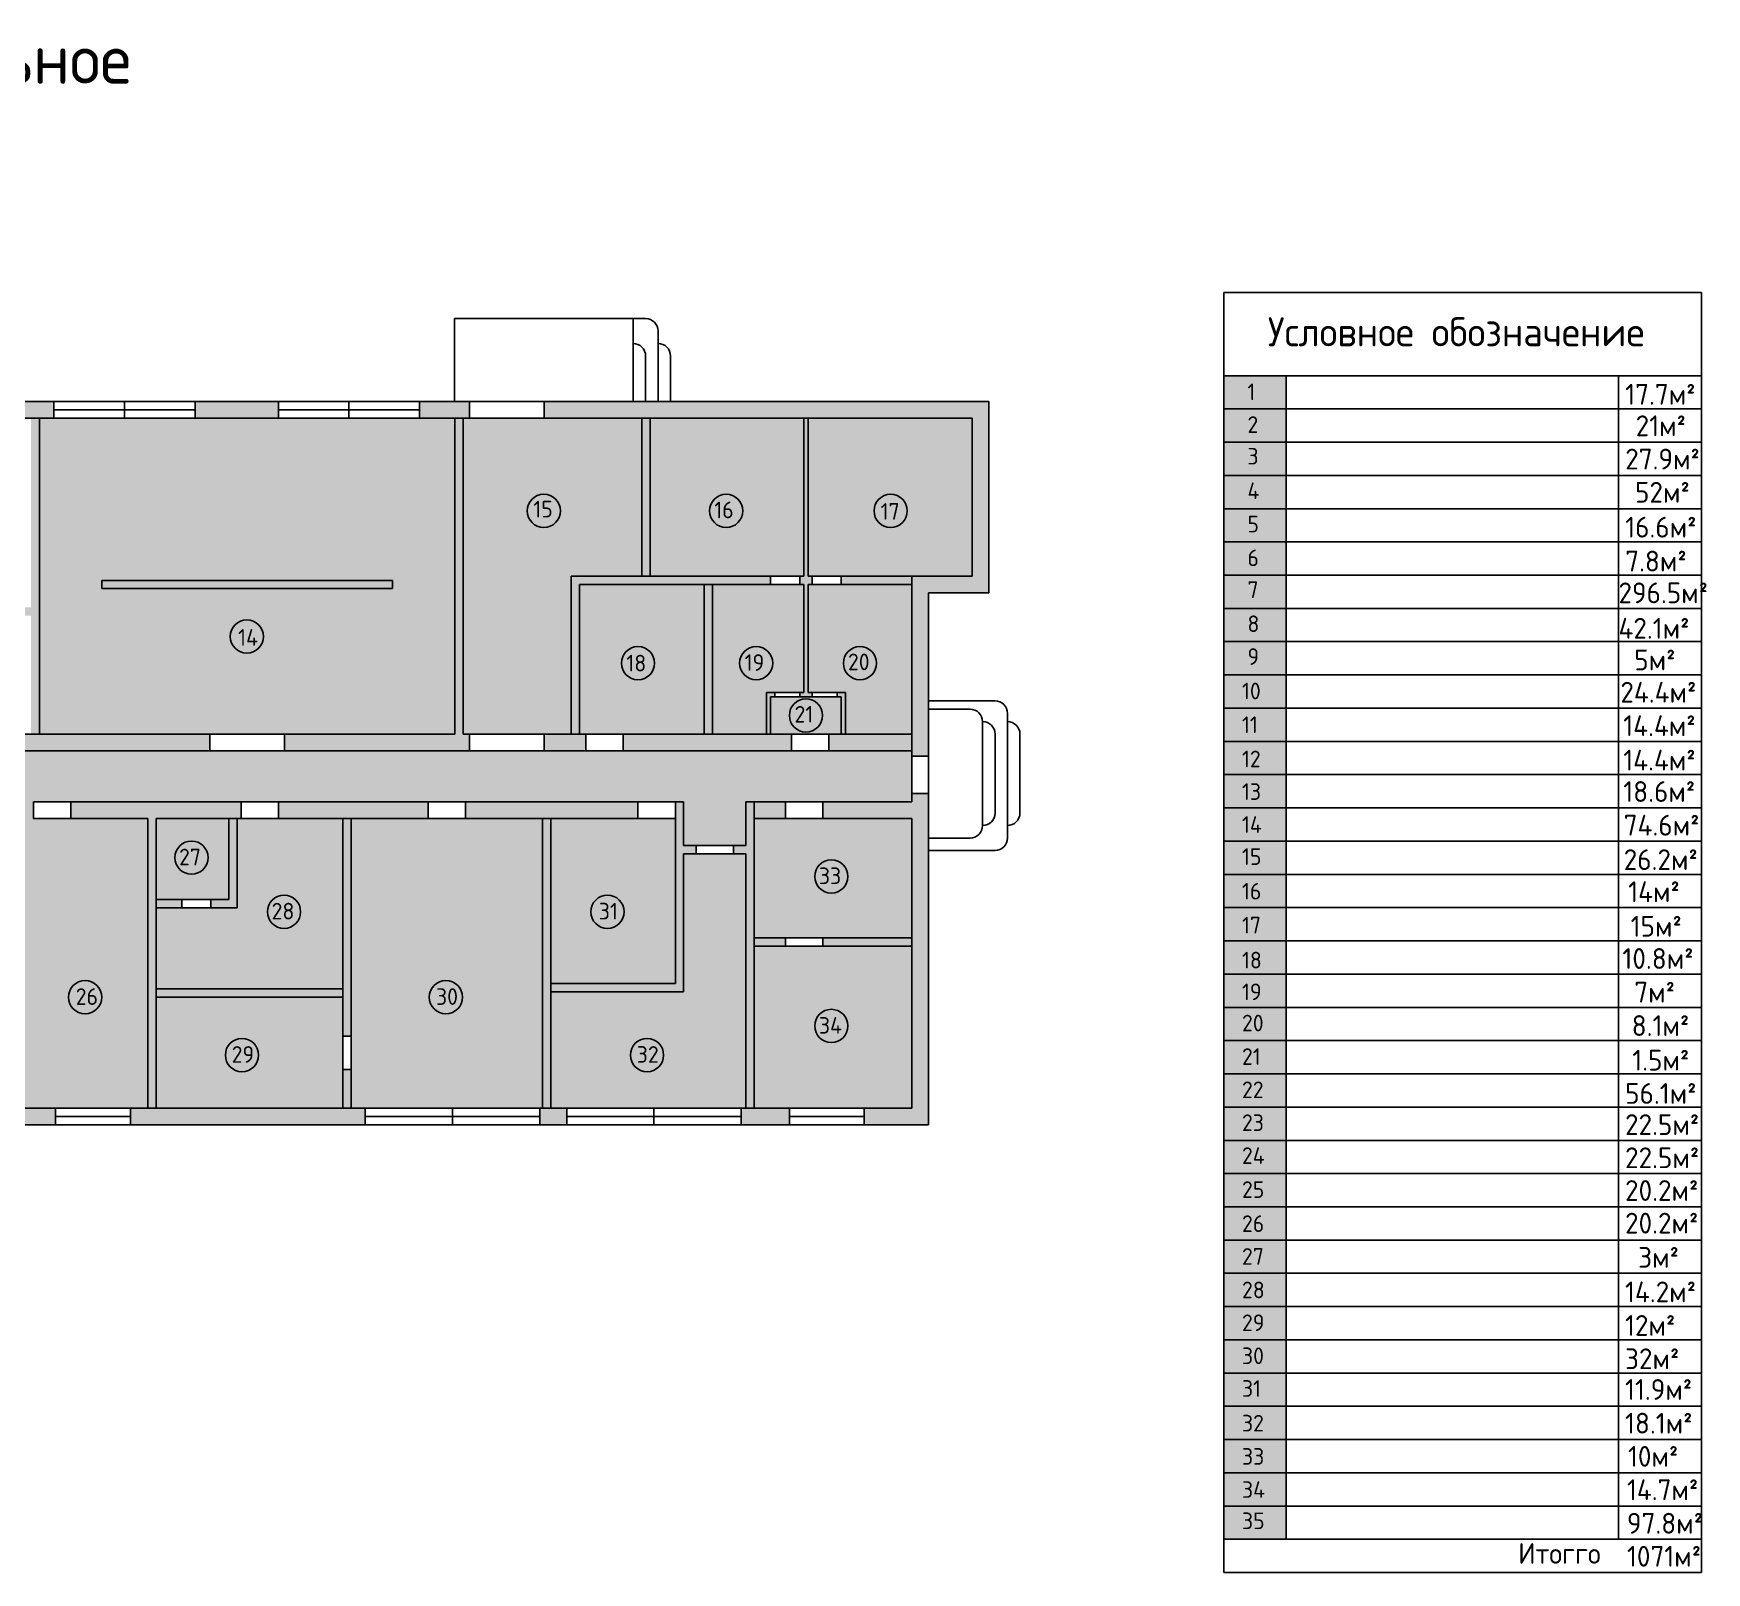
# Model space of a CAD drawing. Header units: millimetres. Extents: x 1 to 862718, y -200795 to 126771.
# Drawn here: x 188323 to 228594, y -2466 to 34569 of the extents above; entities that cross this region are included whole.
import ezdxf

# ---------------------------------------------------------------- set-up
doc = ezdxf.new("R2010")
doc.units = ezdxf.units.MM
doc.header["$MEASUREMENT"] = 0
doc.styles.get("Standard").update_dxf_attribs({"font": 'GOST Common.ttf'})

msp = doc.modelspace()

# ---------------------------------------------------------------- hatches: boundary and pattern name
at = {"true_color": 0x636466}
h = msp.add_hatch(color=251, dxfattribs=at)
h.dxf.hatch_style = 1
h.paths.add_polyline_path([(188817.4, 25708.9), (187387.4, 25708.9), (187387.4, 25308.9), (188267.4, 25308.9), (188817.4, 25308.9)])
h.paths.add_polyline_path([(185587.4, 25708.9), (184047.4, 25708.9), (184047.4, 25308.9), (185587.4, 25308.9)])
h.paths.add_polyline_path([(182247.4, 25708.9), (180567.4, 25708.9), (180567.4, 25308.9), (182247.4, 25308.9)])
h.paths.add_polyline_path([(178767.4, 25708.9), (178117.4, 25708.9), (177664.4, 26250.2), (177357.6, 25993.4), (178117.4, 25085.7), (178117.4, 22319.7), (176362.7, 20639.7), (176620, 20332.3), (178517.4, 22148.9), (178517.4, 25308.9), (178767.4, 25308.9)])
h.paths.add_polyline_path([(172853.9, 31997.3), (171570.9, 30952), (171823.6, 30642), (172800.5, 31437.9), (173442.3, 30671.1), (173749.1, 30927.8)])
h.paths.add_polyline_path([(159186.8, 20346.2), (158934.2, 20656.3), (157771.3, 19708.9), (157217.4, 19708.9), (157217.4, 19308.9), (157913.6, 19308.9)])
h.paths.add_polyline_path([(156317.4, 19708.9), (144767.4, 19708.9), (144767.4, 14133.9), (145167.4, 14133.9), (145167.4, 19308.9), (155867.4, 19308.9), (155867.4, 14408.9), (156267.4, 14408.9), (156267.4, 19308.9), (156317.4, 19308.9)])
h.paths.add_polyline_path([(152917.5, 8708.9), (145167.4, 8708.9), (145167.4, 8908.9), (144767.4, 8908.9), (144767.4, 8308.9), (149199.5, 8308.9), (154486.2, 2040.6), (156836.1, 4062.7), (156578.2, 4368.5), (156575.2, 4365.9), (154531.5, 2607.3), (149554.1, 8508.9), (152824.6, 8508.9), (152953.5, 8356), (153106.4, 8484.9)])
h.paths.add_polyline_path([(153686.6, 7797), (153533.7, 7668), (156426.6, 4238.1), (156578.2, 4368.5), (155417.6, 5744.6), (156175.7, 6396.9), (156046.7, 6549.7), (155288.7, 5897.4)], flags=17)
h.paths.add_polyline_path([(158373.9, 8288.5), (158245, 8441.4), (157411.2, 7723.9), (157540.1, 7571)], flags=17)
h.paths.add_polyline_path([(156267.4, 11406.6), (156267.4, 12508.9), (155867.4, 12508.9), (155867.4, 11260.4), (159792.4, 6606.7), (161770.4, 8308.9), (165742, 8308.9), (165742, 7808.9), (165942, 7808.9), (165942, 8708.9), (161622, 8708.9), (159837.7, 7173.4)])
h.paths.add_polyline_path([(159792.4, 6606.7), (159663.4, 6759.6), (158829.6, 6042.1), (158958.6, 5889.3)])
h.paths.add_polyline_path([(157594.1, 4715), (157465.1, 4867.9), (156707.1, 4215.6), (156836.1, 4062.7)])
h.paths.add_polyline_path([(150167.4, 19308.9), (149967.4, 19308.9), (149967.4, 15608.9), (150167.4, 15608.9)], flags=17)
h.paths.add_polyline_path([(155867.4, 15608.9), (152267.4, 15608.9), (152267.4, 15408.9), (155867.4, 15408.9)], flags=17)
h.paths.add_polyline_path([(150167.4, 13908.9), (147667.4, 13908.9), (147667.4, 15408.9), (147467.4, 15408.9), (147467.4, 13708.9), (149967.4, 13708.9), (149967.4, 10908.9), (150167.4, 10908.9)])
h.paths.add_polyline_path([(147867.4, 15608.9), (145167.4, 15608.9), (145167.4, 15408.9), (147867.4, 15408.9)], flags=17)
h.paths.add_polyline_path([(151367.4, 15608.9), (148767.4, 15608.9), (148767.4, 15408.9), (151367.4, 15408.9)], flags=17)
h.paths.add_polyline_path([(179573.1, 14478.9), (176273.1, 14478.9), (176273.1, 14078.9), (179573.1, 14078.9)])
h.paths.add_polyline_path([(176273.1, 15378.9), (176073.1, 15378.9), (176073.1, 8708.9), (176273.1, 8708.9)])
h.paths.add_polyline_path([(176273.1, 20000.2), (176330.4, 20055.1), (176073.1, 20362.5), (176073.1, 17178.9), (176273.1, 17178.9), (176273.1, 17308.9), (178423.1, 17308.9), (178423.1, 17708.9), (176273.1, 17708.9)])
h.paths.add_polyline_path([(178123.1, 20208.9), (177923.1, 20208.9), (177923.1, 17708.9), (178123.1, 17708.9)], flags=17)
h.paths.add_polyline_path([(178123.1, 21771.3), (177923.1, 21579.9), (177923.1, 21008.9), (178123.1, 21008.9)], flags=17)
h.paths.add_polyline_path([(175995.3, 21078.6), (175688.5, 20821.9), (176073.1, 20362.5), (176362.7, 20639.7)])
h.paths.add_polyline_path([(174037.6, 23417.5), (173730.9, 23160.7), (174533.2, 22202.2), (174839.9, 22458.9)])
h.paths.add_polyline_path([(169544.7, 28785.3), (169234.5, 28532.6), (173474.2, 23467.5), (173780.9, 23724.2)])
at = {"true_color": 0x45769c}
h = msp.add_hatch(color=155, dxfattribs=at)
h.dxf.hatch_style = 1
h.paths.add_polyline_path([(216974, 26333.5), (216974, 25533.5), (218474, 25533.5), (218474, 26333.5)])
at = {"true_color": 0x636466}
h = msp.add_hatch(color=251, dxfattribs=at)
h.dxf.hatch_style = 1
h.paths.add_polyline_path([(194217.4, 25708.9), (192217.4, 25708.9), (192217.4, 25308.9), (194217.4, 25308.9)])
h.paths.add_polyline_path([(198817.4, 25708.9), (197617.4, 25708.9), (197617.4, 25308.9), (198817.4, 25308.9)])
h.paths.add_polyline_path([(188467.4, 25308.9), (188267.4, 25308.9), (188267.4, 17708.9), (188467.4, 17708.9)])
h.paths.add_polyline_path([(185092.4, 25308.9), (184892.4, 25308.9), (184892.4, 20758.9), (185092.4, 20758.9)])
h.paths.add_polyline_path([(183842.4, 20758.9), (181717.4, 20758.9), (181717.4, 20558.9), (183842.4, 20558.9)])
h.paths.add_polyline_path([(181717.4, 25308.9), (181517.4, 25308.9), (181517.4, 17708.9), (179367.4, 17708.9), (179367.4, 17308.9), (181717.4, 17308.9)])
h.paths.add_polyline_path([(188267.4, 20758.9), (186142.4, 20758.9), (186142.4, 20558.9), (188267.4, 20558.9)])
h.paths.add_polyline_path([(185242.4, 20758.9), (184742.4, 20758.9), (184742.4, 20558.9), (185242.4, 20558.9)])
h.paths.add_polyline_path([(192567.4, 17708.9), (183117.4, 17708.9), (183117.4, 17308.9), (192567.4, 17308.9)])
h.paths.add_polyline_path([(198817.4, 17708.9), (198667.4, 17708.9), (198667.4, 25308.9), (198467.4, 25308.9), (198467.4, 17708.9), (194367.4, 17708.9), (194367.4, 17308.9), (198817.4, 17308.9)])
h.paths.add_polyline_path([(201617.4, 17708.9), (200617.4, 17708.9), (200617.4, 17308.9), (201617.4, 17308.9)], flags=0)
h.paths.add_polyline_path([(206567.4, 17708.9), (202517.4, 17708.9), (202517.4, 17308.9), (206567.4, 17308.9)], flags=17)
h.paths.add_polyline_path([(201467.4, 21308.9), (206067.4, 21308.9), (206067.4, 21508.9), (201267.4, 21508.9), (201267.4, 17708.9), (201467.4, 17708.9)], flags=17)
h.paths.add_polyline_path([(204667.4, 21308.9), (204467.4, 21308.9), (204467.4, 17708.9), (204667.4, 17708.9)], flags=0)
h.paths.add_polyline_path([(209467.4, 17708.9), (207467.4, 17708.9), (207467.4, 17308.9), (209467.4, 17308.9)], flags=17)
h.paths.add_polyline_path([(207867.4, 18708.9), (207667.4, 18708.9), (207667.4, 18608.9), (207767.4, 18608.9), (207767.4, 17708.9), (207867.4, 17708.9)], flags=17)
h.paths.add_polyline_path([(206067.4, 18608.9), (206167.4, 18608.9), (206167.4, 18708.9), (205967.4, 18708.9), (205967.4, 17708.9), (206067.4, 17708.9)], flags=17)
h.paths.add_polyline_path([(206967.4, 21308.9), (207067.4, 21308.9), (207067.4, 21508.9), (206967.4, 21508.9), (206967.4, 25308.9), (206867.4, 25308.9), (206867.4, 21508.9), (206767.4, 21508.9), (206767.4, 21308.9), (206867.4, 21308.9), (206867.4, 18708.9), (206767.4, 18708.9), (206767.4, 18608.9), (207067.4, 18608.9), (207067.4, 18708.9), (206967.4, 18708.9)], flags=17)
h.paths.add_polyline_path([(203167.4, 25308.9), (202967.4, 25308.9), (202967.4, 21508.9), (203167.4, 21508.9)], flags=17)
h.paths.add_polyline_path([(211317.4, 25708.9), (200617.4, 25708.9), (200617.4, 25308.9), (210917.4, 25308.9), (210917.4, 21508.9), (209467.4, 21508.9), (209467.4, 17178.9), (209867.4, 17178.9), (209867.4, 21108.9), (211317.4, 21108.9)])
h.paths.add_polyline_path([(209467.4, 21508.9), (207767.4, 21508.9), (207767.4, 21308.9), (209467.4, 21308.9)], flags=17)
h.paths.add_polyline_path([(196967.4, 21408.9), (189967.4, 21408.9), (189967.4, 21208.9), (196967.4, 21208.9)])
h.paths.add_polyline_path([(184873.1, 14478.9), (181573.1, 14478.9), (181573.1, 14078.9), (184873.1, 14078.9)])
h.paths.add_polyline_path([(180673.1, 14078.9), (180473.1, 14078.9), (180473.1, 8708.9), (180673.1, 8708.9)])
h.paths.add_polyline_path([(185073.1, 15678.9), (186923.1, 15678.9), (186923.1, 16078.9), (184873.1, 16078.9), (184873.1, 8708.9), (185073.1, 8708.9)])
h.paths.add_polyline_path([(188323.1, 16078.9), (187823.1, 16078.9), (187823.1, 15678.9), (187973.1, 15678.9), (187973.1, 8708.9), (188173.1, 8708.9), (188173.1, 15678.9), (188323.1, 15678.9)])
h.paths.add_polyline_path([(193323.1, 16078.9), (189223.1, 16078.9), (189223.1, 15678.9), (191073.1, 15678.9), (191073.1, 8708.9), (191273.1, 8708.9), (191273.1, 15678.9), (193323.1, 15678.9)])
h.paths.add_polyline_path([(193223.1, 15678.9), (193023.1, 15678.9), (193023.1, 13728.9), (192594.1, 13728.9), (192594.1, 13528.9), (193223.1, 13528.9)], flags=17)
h.paths.add_polyline_path([(191894.1, 13728.9), (191273.1, 13728.9), (191273.1, 13528.9), (191894.1, 13528.9)], flags=17)
h.paths.add_polyline_path([(195773.1, 11578.9), (191273.1, 11578.9), (191273.1, 11378.9), (195773.1, 11378.9)])
h.paths.add_polyline_path([(195973.1, 15678.9), (195773.1, 15678.9), (195773.1, 10437.9), (195973.1, 10437.9)])
h.paths.add_polyline_path([(195973.1, 9637.9), (195773.1, 9637.9), (195773.1, 8708.9), (195973.1, 8708.9)])
h.paths.add_polyline_path([(200773.1, 15678.9), (200573.1, 15678.9), (200573.1, 8708.9), (200773.1, 8708.9)])
h.paths.add_polyline_path([(202873.1, 16078.9), (198723.1, 16078.9), (198723.1, 15678.9), (202873.1, 15678.9)])
h.paths.add_polyline_path([(197823.1, 16078.9), (194223.1, 16078.9), (194223.1, 15678.9), (197823.1, 15678.9)])
h.paths.add_polyline_path([(203973.1, 14828.9), (204273.1, 14828.9), (204273.1, 15028.9), (203973.1, 15028.9), (203973.1, 16078.9), (203773.1, 16078.9), (203773.1, 11708.9), (200773.1, 11708.9), (200773.1, 11508.9), (203973.1, 11508.9)])
h.paths.add_polyline_path([(205673.1, 16078.9), (205473.1, 16078.9), (205473.1, 15028.9), (205173.1, 15028.9), (205173.1, 14828.9), (205473.1, 14828.9), (205473.1, 8708.9), (205673.1, 8708.9)])
h.paths.add_polyline_path([(206423.1, 12808.9), (205673.1, 12808.9), (205673.1, 12608.9), (206423.1, 12608.9)])
h.paths.add_polyline_path([(209467.4, 12808.9), (207323.1, 12808.9), (207323.1, 12608.9), (209467.4, 12608.9)], flags=17)
h.paths.add_polyline_path([(206423.1, 16078.9), (205673.1, 16078.9), (205673.1, 15678.9), (206423.1, 15678.9)])
h.paths.add_polyline_path([(209867.4, 16278.9), (209467.4, 16278.9), (209467.4, 16078.9), (207323.1, 16078.9), (207323.1, 15678.9), (209467.4, 15678.9), (209467.4, 8708.9), (208317.4, 8708.9), (208317.4, 8308.9), (209867.4, 8308.9)])
h.paths.add_polyline_path([(177207.4, 8708.9), (175077.4, 8708.9), (175077.4, 8308.9), (177207.4, 8308.9)])
h.paths.add_polyline_path([(174177.4, 8708.9), (173448.5, 8708.9), (173448.5, 8308.9), (174177.4, 8308.9)])
h.paths.add_polyline_path([(181607.4, 8708.9), (179007.4, 8708.9), (179007.4, 8308.9), (181607.4, 8308.9)])
h.paths.add_polyline_path([(185357.4, 8708.9), (183407.4, 8708.9), (183407.4, 8308.9), (185357.4, 8308.9)])
h.paths.add_polyline_path([(188857.4, 8708.9), (187157.4, 8708.9), (187157.4, 8308.9), (188857.4, 8308.9)])
h.paths.add_polyline_path([(196307.4, 8708.9), (190657.4, 8708.9), (190657.4, 8308.9), (196307.4, 8308.9)])
h.paths.add_polyline_path([(201157.4, 8708.9), (200507.4, 8708.9), (200507.4, 8308.9), (201157.4, 8308.9)])
h.paths.add_polyline_path([(206517.4, 8708.9), (205357.4, 8708.9), (205357.4, 8308.9), (206517.4, 8308.9)])
at = {"true_color": 0x991b1e}
h = msp.add_hatch(color=244, dxfattribs=at)
h.dxf.hatch_style = 1
h.paths.add_polyline_path([(218474, 24733.5), (218474, 25533.5), (216974, 25533.5), (216974, 24733.5)])
at = {"true_color": 0x566fa5}
h = msp.add_hatch(color=155, dxfattribs=at)
h.dxf.hatch_style = 1
h.paths.add_polyline_path([(198467.4, 25308.9), (188467.4, 25308.9), (188467.4, 17708.9), (192567.4, 17708.9), (194367.4, 17708.9), (198467.4, 17708.9)])
h.paths.add_polyline_path([(196967.4, 21408.9), (196967.4, 21208.9), (189967.4, 21208.9), (189967.4, 21408.9)], flags=16)
at = {"true_color": 0x9f3e82}
h = msp.add_hatch(color=225, dxfattribs=at)
h.dxf.hatch_style = 1
h.paths.add_polyline_path([(202967.4, 25308.9), (200617.4, 25308.9), (198817.4, 25308.9), (198667.4, 25308.9), (198667.4, 17708.9), (198817.4, 17708.9), (200617.4, 17708.9), (201267.4, 17708.9), (201267.4, 21508.9), (202967.4, 21508.9)])
at = {"true_color": 0x528862}
h = msp.add_hatch(color=105, dxfattribs=at)
h.dxf.hatch_style = 1
h.paths.add_polyline_path([(206867.4, 25308.9), (203167.4, 25308.9), (203167.4, 21508.9), (206067.4, 21508.9), (206767.4, 21508.9), (206867.4, 21508.9)])
at = {"true_color": 0xd9ab5b}
h = msp.add_hatch(color=43, dxfattribs=at)
h.dxf.hatch_style = 1
h.paths.add_polyline_path([(210917.4, 25308.9), (206967.4, 25308.9), (206967.4, 21508.9), (207067.4, 21508.9), (207767.4, 21508.9), (210917.4, 21508.9)])
at = {"true_color": 0x136734}
h = msp.add_hatch(color=116, dxfattribs=at)
h.dxf.hatch_style = 1
h.paths.add_polyline_path([(216974, 24733.5), (216974, 23933.5), (218474, 23933.5), (218474, 24733.5)])
at = {"true_color": 0xcd6928}
h = msp.add_hatch(color=32, dxfattribs=at)
h.dxf.hatch_style = 1
h.paths.add_polyline_path([(218474, 23133.5), (218474, 23933.5), (216974, 23933.5), (216974, 23133.5)])
at = {"true_color": 0x4554a5}
h = msp.add_hatch(color=175, dxfattribs=at)
h.dxf.hatch_style = 1
h.paths.add_polyline_path([(216974, 23133.5), (216974, 22333.5), (218474, 22333.5), (218474, 23133.5)])
at = {"true_color": 0xf8d731}
h = msp.add_hatch(color=40, dxfattribs=at)
h.dxf.hatch_style = 1
h.paths.add_polyline_path([(216974, 22333.5), (216974, 21533.5), (218474, 21533.5), (218474, 22333.5)])
at = {"true_color": 0x139b48}
h = msp.add_hatch(color=114, dxfattribs=at)
h.dxf.hatch_style = 1
h.paths.add_polyline_path([(218474, 20733.5), (218474, 21533.5), (216974, 21533.5), (216974, 20733.5)])
at = {"true_color": 0x636466}
h = msp.add_hatch(color=251, dxfattribs=at)
h.dxf.hatch_style = 1
h.paths.add_polyline_path([(201617.4, 17708.9), (200617.4, 17708.9), (200617.4, 17308.9), (201617.4, 17308.9)])
h.paths.add_polyline_path([(204667.4, 21308.9), (204467.4, 21308.9), (204467.4, 17708.9), (204667.4, 17708.9)])
at = {"true_color": 0xa77f0e}
h = msp.add_hatch(color=44, dxfattribs=at)
h.dxf.hatch_style = 1
h.paths.add_polyline_path([(204467.4, 21308.9), (201467.4, 21308.9), (201467.4, 17708.9), (201617.4, 17708.9), (202517.4, 17708.9), (204467.4, 17708.9)])
at = {"true_color": 0x9898cc}
h = msp.add_hatch(color=253, dxfattribs=at)
h.dxf.hatch_style = 1
h.paths.add_polyline_path([(206867.4, 21308.9), (206767.4, 21308.9), (206067.4, 21308.9), (204667.4, 21308.9), (204667.4, 17708.9), (205967.4, 17708.9), (205967.4, 18708.9), (206167.4, 18708.9), (206767.4, 18708.9), (206867.4, 18708.9)])
at = {"true_color": 0x5e67af}
h = msp.add_hatch(color=165, dxfattribs=at)
h.dxf.hatch_style = 1
h.paths.add_polyline_path([(209467.4, 21308.9), (207767.4, 21308.9), (207067.4, 21308.9), (206967.4, 21308.9), (206967.4, 18708.9), (207067.4, 18708.9), (207667.4, 18708.9), (207867.4, 18708.9), (207867.4, 17708.9), (209467.4, 17708.9)])
at = {"true_color": 0x2776bb}
h = msp.add_hatch(color=152, dxfattribs=at)
h.dxf.hatch_style = 1
h.paths.add_polyline_path([(218474, 19933.5), (218474, 20733.5), (216974, 20733.5), (216974, 19933.5)])
at = {"true_color": 0xf4ee51}
h = msp.add_hatch(color=41, dxfattribs=at)
h.dxf.hatch_style = 1
h.paths.add_polyline_path([(216974, 19933.5), (216974, 19133.5), (218474, 19133.5), (218474, 19933.5)])
at = {"true_color": 0xf8991e}
h = msp.add_hatch(color=30, dxfattribs=at)
h.dxf.hatch_style = 1
h.paths.add_polyline_path([(216974, 19133.5), (216974, 18333.5), (218474, 18333.5), (218474, 19133.5)])
at = {"true_color": 0xf7bbbd}
h = msp.add_hatch(color=254, dxfattribs=at)
h.dxf.hatch_style = 1
h.paths.add_polyline_path([(207767.4, 18608.9), (207667.4, 18608.9), (207067.4, 18608.9), (206767.4, 18608.9), (206167.4, 18608.9), (206067.4, 18608.9), (206067.4, 17708.9), (206567.4, 17708.9), (207467.4, 17708.9), (207767.4, 17708.9)])
at = {"true_color": 0xa953a0}
h = msp.add_hatch(color=215, dxfattribs=at)
h.dxf.hatch_style = 1
h.paths.add_polyline_path([(216974, 18333.5), (216974, 17533.5), (218474, 17533.5), (218474, 18333.5)])
at = {"true_color": 0xc8c92d}
h = msp.add_hatch(color=52, dxfattribs=at)
h.dxf.hatch_style = 1
h.paths.add_polyline_path([(218474, 16733.5), (218474, 17533.5), (216974, 17533.5), (216974, 16733.5)])
at = {"true_color": 0x6b5354}
h = msp.add_hatch(color=251, dxfattribs=at)
h.dxf.hatch_style = 1
h.paths.add_polyline_path([(184873.1, 16078.9), (186923.1, 16078.9), (187823.1, 16078.9), (188323.1, 16078.9), (189223.1, 16078.9), (193323.1, 16078.9), (194223.1, 16078.9), (197823.1, 16078.9), (198723.1, 16078.9), (202873.1, 16078.9), (203773.1, 16078.9), (203973.1, 16078.9), (203973.1, 15028.9), (204273.1, 15028.9), (205173.1, 15028.9), (205473.1, 15028.9), (205473.1, 16078.9), (206423.1, 16078.9), (207323.1, 16078.9), (209467.4, 16078.9), (209467.4, 16278.9), (209467.4, 17178.9), (209467.4, 17308.9), (207467.4, 17308.9), (206567.4, 17308.9), (202517.4, 17308.9), (201617.4, 17308.9), (200617.4, 17308.9), (198817.4, 17308.9), (194367.4, 17308.9), (192567.4, 17308.9), (183117.4, 17308.9), (181717.4, 17308.9), (179367.4, 17308.9), (178423.1, 17308.9), (176273.1, 17308.9), (176273.1, 17178.9), (176273.1, 15378.9), (176273.1, 14478.9), (179573.1, 14478.9), (180473.1, 14478.9), (180673.1, 14478.9), (181573.1, 14478.9), (184873.1, 14478.9)])
at = {"true_color": 0x745e3d}
h = msp.add_hatch(color=37, dxfattribs=at)
h.dxf.hatch_style = 1
h.paths.add_polyline_path([(218474, 16733.5), (216974, 16733.5), (216974, 15933.5), (218474, 15933.5)])
at = {"true_color": 0x566fa5}
h = msp.add_hatch(color=155, dxfattribs=at)
h.dxf.hatch_style = 1
h.paths.add_polyline_path([(218474, 15133.5), (218474, 15933.5), (216974, 15933.5), (216974, 15133.5)])
at = {"true_color": 0xff6c2f}
h = msp.add_hatch(color=30, dxfattribs=at)
h.dxf.hatch_style = 1
h.paths.add_polyline_path([(191073.1, 15678.9), (189223.1, 15678.9), (188323.1, 15678.9), (188173.1, 15678.9), (188173.1, 8708.9), (191073.1, 8708.9)])
at = {"true_color": 0x58ba48}
h = msp.add_hatch(color=85, dxfattribs=at)
h.dxf.hatch_style = 1
h.paths.add_polyline_path([(195773.1, 15678.9), (194223.1, 15678.9), (193323.1, 15678.9), (193223.1, 15678.9), (193223.1, 13528.9), (192594.1, 13528.9), (191894.1, 13528.9), (191273.1, 13528.9), (191273.1, 11578.9), (195773.1, 11578.9)])
h = msp.add_hatch(color=21)
h.dxf.hatch_style = 1
h.paths.add_polyline_path([(193023.1, 15678.9), (191273.1, 15678.9), (191273.1, 13728.9), (191894.1, 13728.9), (192594.1, 13728.9), (193023.1, 13728.9)])
at = {"true_color": 0x00afd4}
h = msp.add_hatch(color=142, dxfattribs=at)
h.dxf.hatch_style = 1
h.paths.add_polyline_path([(200573.1, 15678.9), (198723.1, 15678.9), (197823.1, 15678.9), (195973.1, 15678.9), (195973.1, 10437.9), (195973.1, 9637.9), (195973.1, 8708.9), (200573.1, 8708.9)])
at = {"true_color": 0xcc2427}
h = msp.add_hatch(color=242, dxfattribs=at)
h.dxf.hatch_style = 1
h.paths.add_polyline_path([(203773.1, 15678.9), (202873.1, 15678.9), (200773.1, 15678.9), (200773.1, 11708.9), (203773.1, 11708.9)])
at = {"true_color": 0x58bec1}
h = msp.add_hatch(color=143, dxfattribs=at)
h.dxf.hatch_style = 1
h.paths.add_polyline_path([(209467.4, 15678.9), (207323.1, 15678.9), (206423.1, 15678.9), (205673.1, 15678.9), (205673.1, 12808.9), (206423.1, 12808.9), (207323.1, 12808.9), (209467.4, 12808.9)])
at = {"true_color": 0x9f3e82}
h = msp.add_hatch(color=225, dxfattribs=at)
h.dxf.hatch_style = 1
h.paths.add_polyline_path([(218474, 14333.5), (218474, 15133.5), (216974, 15133.5), (216974, 14333.5)])
at = {"true_color": 0x81537a}
h = msp.add_hatch(color=217, dxfattribs=at)
h.dxf.hatch_style = 1
h.paths.add_polyline_path([(205473.1, 14828.9), (205173.1, 14828.9), (204273.1, 14828.9), (203973.1, 14828.9), (203973.1, 11508.9), (200773.1, 11508.9), (200773.1, 8708.9), (205473.1, 8708.9)])
at = {"true_color": 0x528862}
h = msp.add_hatch(color=105, dxfattribs=at)
h.dxf.hatch_style = 1
h.paths.add_polyline_path([(216974, 13533.5), (218474, 13533.5), (218474, 14333.5), (216974, 14333.5)])
at = {"true_color": 0xd9ab5b}
h = msp.add_hatch(color=43, dxfattribs=at)
h.dxf.hatch_style = 1
h.paths.add_polyline_path([(218474, 12733.5), (218474, 13533.5), (216974, 13533.5), (216974, 12733.5)])
at = {"true_color": 0x745e3d}
h = msp.add_hatch(color=37, dxfattribs=at)
h.dxf.hatch_style = 1
h.paths.add_polyline_path([(209467.4, 12608.9), (207323.1, 12608.9), (206423.1, 12608.9), (205673.1, 12608.9), (205673.1, 8708.9), (209467.4, 8708.9)])
at = {"true_color": 0xa77f0e}
h = msp.add_hatch(color=44, dxfattribs=at)
h.dxf.hatch_style = 1
h.paths.add_polyline_path([(216974, 12733.5), (216974, 11933.5), (218474, 11933.5), (218474, 12733.5)])
at = {"true_color": 0x9898cc}
h = msp.add_hatch(color=253, dxfattribs=at)
h.dxf.hatch_style = 1
h.paths.add_polyline_path([(218474, 11133.5), (218474, 11933.5), (216974, 11933.5), (216974, 11133.5)])
at = {"true_color": 0xe14b42}
h = msp.add_hatch(color=13, dxfattribs=at)
h.dxf.hatch_style = 1
h.paths.add_polyline_path([(195773.1, 10437.9), (195773.1, 11378.9), (191273.1, 11378.9), (191273.1, 8708.9), (195773.1, 8708.9), (195773.1, 9637.9)])
at = {"true_color": 0x5e67af}
h = msp.add_hatch(color=165, dxfattribs=at)
h.dxf.hatch_style = 1
h.paths.add_polyline_path([(216974, 10333.5), (218474, 10333.5), (218474, 11133.5), (216974, 11133.5)])
at = {"true_color": 0xf7bbbd}
h = msp.add_hatch(color=254, dxfattribs=at)
h.dxf.hatch_style = 1
h.paths.add_polyline_path([(216974, 10333.5), (216974, 9533.5), (218474, 9533.5), (218474, 10333.5)])
at = {"true_color": 0x6b5354}
h = msp.add_hatch(color=251, dxfattribs=at)
h.dxf.hatch_style = 1
h.paths.add_polyline_path([(216974, 9533.5), (216974, 8733.5), (218474, 8733.5), (218474, 9533.5)])
at = {"true_color": 0x727430}
h = msp.add_hatch(color=67, dxfattribs=at)
h.dxf.hatch_style = 1
h.paths.add_polyline_path([(216974, 8733.5), (216974, 7933.5), (218474, 7933.5), (218474, 8733.5)])
at = {"true_color": 0x98444d}
h = msp.add_hatch(color=15, dxfattribs=at)
h.dxf.hatch_style = 1
h.paths.add_polyline_path([(216974, 7933.5), (216974, 7133.5), (218474, 7133.5), (218474, 7933.5)])
at = {"true_color": 0xeb6c90}
h = msp.add_hatch(color=241, dxfattribs=at)
h.dxf.hatch_style = 1
h.paths.add_polyline_path([(218474, 6333.5), (218474, 7133.5), (216974, 7133.5), (216974, 6333.5)])
at = {"true_color": 0xff6c2f}
h = msp.add_hatch(color=30, dxfattribs=at)
h.dxf.hatch_style = 1
h.paths.add_polyline_path([(218474, 5533.5), (218474, 6333.5), (216974, 6333.5), (216974, 5533.5)])
h = msp.add_hatch(color=21)
h.dxf.hatch_style = 1
h.paths.add_polyline_path([(218474, 4733.5), (218474, 5533.5), (216974, 5533.5), (216974, 4733.5)])
at = {"true_color": 0x58ba48}
h = msp.add_hatch(color=85, dxfattribs=at)
h.dxf.hatch_style = 1
h.paths.add_polyline_path([(218474, 3933.5), (218474, 4733.5), (216974, 4733.5), (216974, 3933.5)])
at = {"true_color": 0xe14b42}
h = msp.add_hatch(color=13, dxfattribs=at)
h.dxf.hatch_style = 1
h.paths.add_polyline_path([(218474, 3133.5), (218474, 3933.5), (216974, 3933.5), (216974, 3133.5)])
at = {"true_color": 0x00afd4}
h = msp.add_hatch(color=142, dxfattribs=at)
h.dxf.hatch_style = 1
h.paths.add_polyline_path([(218474, 2333.5), (218474, 3133.5), (216974, 3133.5), (216974, 2333.5)])
at = {"true_color": 0xcc2427}
h = msp.add_hatch(color=242, dxfattribs=at)
h.dxf.hatch_style = 1
h.paths.add_polyline_path([(216974, 1533.5), (218474, 1533.5), (218474, 2333.5), (216974, 2333.5)])
at = {"true_color": 0x81537a}
h = msp.add_hatch(color=217, dxfattribs=at)
h.dxf.hatch_style = 1
h.paths.add_polyline_path([(218474, 733.5), (218474, 1533.5), (216974, 1533.5), (216974, 733.5)])
at = {"true_color": 0x58bec1}
h = msp.add_hatch(color=143, dxfattribs=at)
h.dxf.hatch_style = 1
h.paths.add_polyline_path([(216974, 733.5), (216974, -66.5), (218474, -66.5), (218474, 733.5)])
at = {"true_color": 0x745e3d}
h = msp.add_hatch(color=37, dxfattribs=at)
h.dxf.hatch_style = 1
h.paths.add_polyline_path([(218474, -866.5), (218474, -66.5), (216974, -66.5), (216974, -866.5)])
at = {"true_color": 0xadddf7}
h = msp.add_hatch(color=141, dxfattribs=at)
h.dxf.hatch_style = 1
h.paths.add_polyline_path([(218474, -1666.5), (218474, -866.5), (216974, -866.5), (216974, -1666.5)])

# ---------------------------------------------------------------- linework, layer by layer
at = {"color": 18, "true_color": 0x000000}
for p, q in [((216974, -2466.5), (216974, 28333.5)), ((228474, 28333.5), (216974, 28333.5)), ((228474, -2466.5), (228474, 28333.5)), ((228474, 26333.5), (216974, 26333.5)), ((218474, -1666.5), (218474, 26333.5)), ((226474, -1666.5), (226474, 26333.5)), ((198817.4, 25708.9), (200617.4, 25708.9)), ((228474, 25533.5), (216974, 25533.5)), ((198817.4, 25308.9), (200617.4, 25308.9)), ((228474, 24733.5), (216974, 24733.5)), ((228474, 23933.5), (216974, 23933.5)), ((228474, 23133.5), (216974, 23133.5)), ((228474, 22333.5), (216974, 22333.5)), ((207067.4, 21508.9), (207767.4, 21508.9)), ((228474, 21533.5), (216974, 21533.5)), ((206067.4, 21308.9), (206767.4, 21308.9)), ((207067.4, 21308.9), (207767.4, 21308.9)), ((228474, 20733.5), (216974, 20733.5)), ((228474, 19933.5), (216974, 19933.5)), ((228474, 19133.5), (216974, 19133.5)), ((206167.4, 18708.9), (206767.4, 18708.9)), ((206167.4, 18608.9), (206767.4, 18608.9)), ((207067.4, 18708.9), (207667.4, 18708.9)), ((207067.4, 18608.9), (207667.4, 18608.9)), ((228474, 18333.5), (216974, 18333.5)), ((192567.4, 17708.9), (194367.4, 17708.9)), ((198817.4, 17708.9), (200617.4, 17708.9)), ((201617.4, 17708.9), (202517.4, 17708.9)), ((206567.4, 17708.9), (207467.4, 17708.9)), ((228474, 17533.5), (216974, 17533.5)), ((192567.4, 17308.9), (194367.4, 17308.9)), ((198817.4, 17308.9), (200617.4, 17308.9)), ((201617.4, 17308.9), (202517.4, 17308.9)), ((206567.4, 17308.9), (207467.4, 17308.9)), ((209467.4, 16278.9), (209467.4, 17178.9)), ((209867.4, 16278.9), (209867.4, 17178.9)), ((228474, 16733.5), (216974, 16733.5)), ((188323.1, 16078.9), (189223.1, 16078.9)), ((193323.1, 16078.9), (194223.1, 16078.9)), ((197823.1, 16078.9), (198723.1, 16078.9)), ((202873.1, 16078.9), (203773.1, 16078.9)), ((206423.1, 16078.9), (207323.1, 16078.9)), ((228474, 15933.5), (216974, 15933.5)), ((188323.1, 15678.9), (189223.1, 15678.9)), ((193323.1, 15678.9), (194223.1, 15678.9)), ((195773.1, 15678.9), (195973.1, 15678.9)), ((197823.1, 15678.9), (198723.1, 15678.9)), ((202873.1, 15678.9), (203773.1, 15678.9)), ((206423.1, 15678.9), (207323.1, 15678.9)), ((204273.1, 15028.9), (205173.1, 15028.9)), ((228474, 15133.5), (216974, 15133.5)), ((204273.1, 14828.9), (205173.1, 14828.9)), ((228474, 14333.5), (216974, 14333.5)), ((191894.1, 13728.9), (192594.1, 13728.9)), ((191894.1, 13528.9), (192594.1, 13528.9)), ((228474, 13533.5), (216974, 13533.5)), ((206423.1, 12808.9), (207323.1, 12808.9)), ((206423.1, 12608.9), (207323.1, 12608.9)), ((228474, 12733.5), (216974, 12733.5)), ((228474, 11933.5), (216974, 11933.5)), ((228474, 11133.5), (216974, 11133.5)), ((195773.1, 9637.9), (195773.1, 10437.9)), ((195973.1, 9637.9), (195973.1, 10437.9)), ((228474, 10333.5), (216974, 10333.5)), ((228474, 9533.5), (216974, 9533.5)), ((228474, 8733.5), (216974, 8733.5)), ((228474, 7933.5), (216974, 7933.5)), ((228474, 7133.5), (216974, 7133.5)), ((228474, 6333.5), (216974, 6333.5)), ((228474, 5533.5), (216974, 5533.5)), ((228474, 4733.5), (216974, 4733.5)), ((228474, 3933.5), (216974, 3933.5)), ((228474, 3133.5), (216974, 3133.5)), ((228474, 2333.5), (216974, 2333.5)), ((228474, 1533.5), (216974, 1533.5)), ((228474, 733.5), (216974, 733.5)), ((228474, -66.5), (216974, -66.5)), ((228474, -866.5), (216974, -866.5)), ((228474, -1666.5), (216974, -1666.5)), ((228474, -2466.5), (216974, -2466.5))]:
    msp.add_line(p, q, dxfattribs=at)
for p, q in [((198457.4, 27708.9), (198457.4, 25708.9)), ((198457.4, 27708.9), (203057.4, 27708.9)), ((202757.4, 27708.9), (202757.4, 25708.9)), ((203357.4, 27408.9), (203357.4, 25708.9)), ((202757.4, 27108.9), (202757.4, 27108.9)), ((203357.4, 27108.9), (203357.4, 27108.9)), ((203057.4, 26808.9), (203057.4, 25708.9)), ((203657.4, 26808.9), (203657.4, 25708.9)), ((198817.4, 25708.9), (178117.4, 25708.9)), ((188817.4, 25708.9), (188817.4, 25308.9)), ((192217.4, 25708.9), (192217.4, 25308.9)), ((194217.4, 25708.9), (194217.4, 25308.9)), ((197617.4, 25708.9), (197617.4, 25308.9)), ((198817.4, 25708.9), (198817.4, 25308.9)), ((200617.4, 25708.9), (200617.4, 25308.9)), ((211317.4, 25708.9), (200617.4, 25708.9)), ((211317.4, 21108.9), (211317.4, 25708.9)), ((198817.4, 25308.9), (178517.4, 25308.9)), ((188467.4, 25308.9), (188467.4, 17708.9)), ((198467.4, 25308.9), (198467.4, 17708.9)), ((198667.4, 25308.9), (198667.4, 17708.9)), ((210917.4, 25308.9), (200617.4, 25308.9)), ((202967.4, 25308.9), (202967.4, 21508.9)), ((203167.4, 25308.9), (203167.4, 21508.9)), ((206867.4, 25308.9), (206867.4, 21508.9)), ((210917.4, 25308.9), (206967.4, 25308.9)), ((206967.4, 25308.9), (206967.4, 21508.9)), ((210917.4, 21508.9), (210917.4, 25308.9)), ((189967.4, 21408.9), (189967.4, 21208.9)), ((189967.4, 21408.9), (196967.4, 21408.9)), ((196967.4, 21408.9), (196967.4, 21208.9)), ((201267.4, 21508.9), (201267.4, 17708.9)), ((206067.4, 21508.9), (201267.4, 21508.9)), ((206067.4, 21508.9), (206067.4, 21308.9)), ((206867.4, 21508.9), (206767.4, 21508.9)), ((206767.4, 21508.9), (206767.4, 21308.9)), ((207067.4, 21508.9), (206967.4, 21508.9)), ((207067.4, 21508.9), (207067.4, 21308.9)), ((210917.4, 21508.9), (207767.4, 21508.9)), ((207767.4, 21508.9), (207767.4, 21308.9)), ((209467.4, 17178.9), (209467.4, 21508.9)), ((209467.4, 21508.9), (210917.4, 21508.9)), ((189967.4, 21208.9), (196967.4, 21208.9)), ((201467.4, 21308.9), (201467.4, 17708.9)), ((206067.4, 21308.9), (201467.4, 21308.9)), ((204467.4, 21308.9), (204467.4, 17708.9)), ((204667.4, 21308.9), (204667.4, 17708.9)), ((206867.4, 21308.9), (206767.4, 21308.9)), ((206867.4, 21308.9), (206867.4, 18708.9)), ((207067.4, 21308.9), (206967.4, 21308.9)), ((206967.4, 21308.9), (206967.4, 18708.9)), ((209467.4, 21308.9), (207767.4, 21308.9)), ((209867.4, 21108.9), (209867.4, 17178.9)), ((209867.4, 21108.9), (211317.4, 21108.9)), ((205967.4, 18708.9), (205967.4, 17708.9)), ((205967.4, 18708.9), (206167.4, 18708.9)), ((206067.4, 18608.9), (206067.4, 17708.9)), ((206067.4, 18608.9), (206167.4, 18608.9)), ((206167.4, 18708.9), (206167.4, 18608.9)), ((206767.4, 18708.9), (206867.4, 18708.9)), ((206767.4, 18708.9), (206767.4, 18608.9)), ((206767.4, 18608.9), (207067.4, 18608.9)), ((206967.4, 18708.9), (207067.4, 18708.9)), ((207067.4, 18708.9), (207067.4, 18608.9)), ((207667.4, 18708.9), (207867.4, 18708.9)), ((207667.4, 18708.9), (207667.4, 18608.9)), ((207667.4, 18608.9), (207767.4, 18608.9)), ((207767.4, 18608.9), (207767.4, 17708.9)), ((207867.4, 18708.9), (207867.4, 17708.9)), ((211467.4, 18508.9), (209867.4, 18508.9)), ((210867.4, 18308.9), (209867.4, 18308.9)), ((211767.4, 18008.9), (211767.4, 18208.9)), ((211167.4, 15508.9), (211167.4, 18008.9)), ((211167.4, 18008.9), (211167.4, 18008.9)), ((211767.4, 15508.9), (211767.4, 18008.9)), ((211767.4, 18008.9), (211767.4, 18008.9)), ((183117.4, 17708.9), (192567.4, 17708.9)), ((192567.4, 17708.9), (192567.4, 17308.9)), ((194367.4, 17708.9), (198467.4, 17708.9)), ((194367.4, 17708.9), (194367.4, 17308.9)), ((198667.4, 17708.9), (198817.4, 17708.9)), ((198817.4, 17708.9), (198817.4, 17308.9)), ((200617.4, 17708.9), (200617.4, 17308.9)), ((200617.4, 17708.9), (201617.4, 17708.9)), ((201617.4, 17708.9), (201617.4, 17308.9)), ((202517.4, 17708.9), (206567.4, 17708.9)), ((202517.4, 17708.9), (202517.4, 17308.9)), ((206567.4, 17308.9), (206567.4, 17708.9)), ((207467.4, 17308.9), (207467.4, 17708.9)), ((207467.4, 17708.9), (209467.4, 17708.9)), ((211467.4, 15808.9), (211467.4, 17708.9)), ((212067.4, 15808.9), (212067.4, 17708.9)), ((183117.4, 17308.9), (192567.4, 17308.9)), ((194367.4, 17308.9), (198817.4, 17308.9)), ((200617.4, 17308.9), (201617.4, 17308.9)), ((202517.4, 17308.9), (206567.4, 17308.9)), ((207467.4, 17308.9), (209467.4, 17308.9)), ((209467.4, 17178.9), (209867.4, 17178.9)), ((209467.4, 16078.9), (209467.4, 16278.9)), ((209467.4, 16278.9), (209867.4, 16278.9)), ((209867.4, 16278.9), (209867.4, 8308.9)), ((188323.1, 15678.9), (188323.1, 16078.9)), ((189223.1, 15678.9), (189223.1, 16078.9)), ((193323.1, 16078.9), (189223.1, 16078.9)), ((193323.1, 15678.9), (193323.1, 16078.9)), ((194223.1, 15678.9), (194223.1, 16078.9)), ((197823.1, 16078.9), (194223.1, 16078.9)), ((197823.1, 15678.9), (197823.1, 16078.9)), ((198723.1, 15678.9), (198723.1, 16078.9)), ((202873.1, 16078.9), (198723.1, 16078.9)), ((202873.1, 16078.9), (202873.1, 15678.9)), ((203973.1, 16078.9), (203773.1, 16078.9)), ((203773.1, 16078.9), (203773.1, 11708.9)), ((203973.1, 16078.9), (203973.1, 15028.9)), ((206423.1, 16078.9), (205473.1, 16078.9)), ((205473.1, 16078.9), (205473.1, 15028.9)), ((205673.1, 16078.9), (205673.1, 8708.9)), ((206423.1, 16078.9), (206423.1, 15678.9)), ((206423.1, 16078.9), (206423.1, 15678.9)), ((209467.4, 16078.9), (207323.1, 16078.9)), ((207323.1, 16078.9), (207323.1, 15678.9)), ((207323.1, 16078.9), (207323.1, 15678.9)), ((191073.1, 15678.9), (189223.1, 15678.9)), ((191073.1, 8708.9), (191073.1, 15678.9)), ((191273.1, 8708.9), (191273.1, 15678.9)), ((193323.1, 15678.9), (191273.1, 15678.9)), ((193023.1, 15678.9), (193023.1, 13728.9)), ((193223.1, 15678.9), (193223.1, 13528.9)), ((197823.1, 15678.9), (194223.1, 15678.9)), ((195773.1, 10437.9), (195773.1, 15678.9)), ((195973.1, 10437.9), (195973.1, 15678.9)), ((202873.1, 15678.9), (198723.1, 15678.9)), ((200573.1, 8708.9), (200573.1, 15678.9)), ((200773.1, 8708.9), (200773.1, 15678.9)), ((206423.1, 15678.9), (205673.1, 15678.9)), ((209467.4, 15678.9), (207323.1, 15678.9)), ((209467.4, 8708.9), (209467.4, 15678.9)), ((211167.4, 15508.9), (211167.4, 15508.9)), ((211767.4, 15508.9), (211767.4, 15508.9)), ((211767.4, 15508.9), (211767.4, 15208.9)), ((204273.1, 15028.9), (203973.1, 15028.9)), ((204273.1, 15028.9), (204273.1, 14828.9)), ((205173.1, 15028.9), (205173.1, 14828.9)), ((205473.1, 15028.9), (205173.1, 15028.9)), ((210867.4, 15208.9), (209867.4, 15208.9)), ((211467.4, 14908.9), (209867.4, 14908.9)), ((203973.1, 14828.9), (203973.1, 11508.9)), ((204273.1, 14828.9), (203973.1, 14828.9)), ((205473.1, 14828.9), (205173.1, 14828.9)), ((205473.1, 14828.9), (205473.1, 8708.9)), ((191894.1, 13728.9), (191273.1, 13728.9)), ((191894.1, 13728.9), (191894.1, 13528.9)), ((192594.1, 13728.9), (192594.1, 13528.9)), ((193023.1, 13728.9), (192594.1, 13728.9)), ((191894.1, 13528.9), (191273.1, 13528.9)), ((193223.1, 13528.9), (192594.1, 13528.9)), ((205673.1, 12808.9), (206423.1, 12808.9)), ((205673.1, 12608.9), (206423.1, 12608.9)), ((206423.1, 12808.9), (206423.1, 12608.9)), ((207323.1, 12808.9), (207323.1, 12608.9)), ((207323.1, 12808.9), (209467.4, 12808.9)), ((207323.1, 12608.9), (209467.4, 12608.9)), ((200773.1, 11708.9), (203773.1, 11708.9)), ((191273.1, 11578.9), (195773.1, 11578.9)), ((191273.1, 11378.9), (195773.1, 11378.9)), ((200773.1, 11508.9), (203973.1, 11508.9)), ((195773.1, 10437.9), (195973.1, 10437.9)), ((195773.1, 8708.9), (195773.1, 9637.9)), ((195773.1, 9637.9), (195973.1, 9637.9)), ((195973.1, 8708.9), (195973.1, 9637.9)), ((175077.4, 8708.9), (209467.4, 8708.9)), ((188857.4, 8308.9), (188857.4, 8708.9)), ((190657.4, 8308.9), (190657.4, 8708.9)), ((194577.4, 8708.9), (194777.4, 8708.9)), ((196307.4, 8308.9), (196307.4, 8708.9)), ((200507.4, 8308.9), (200507.4, 8708.9)), ((201157.4, 8308.9), (201157.4, 8708.9)), ((205357.4, 8308.9), (205357.4, 8708.9)), ((206517.4, 8708.9), (206517.4, 8308.9)), ((208317.4, 8708.9), (208317.4, 8308.9)), ((175077.4, 8308.9), (209867.4, 8308.9))]:
    msp.add_line(p, q)
at = {"color": 152, "true_color": 0x2776bb}
for p, q in [((188817.4, 25508.9), (192217.4, 25508.9)), ((190517.4, 25708.9), (190517.4, 25308.9)), ((194217.4, 25508.9), (197617.4, 25508.9)), ((195917.4, 25708.9), (195917.4, 25308.9)), ((188857.4, 8508.9), (190657.4, 8508.9)), ((196307.4, 8508.9), (200507.4, 8508.9)), ((198407.4, 8708.9), (198407.4, 8308.9)), ((201157.4, 8508.9), (205357.4, 8508.9)), ((203257.4, 8708.9), (203257.4, 8308.9)), ((206517.4, 8508.9), (208317.4, 8508.9))]:
    msp.add_line(p, q, dxfattribs=at)
at = {"color": 18, "true_color": 0x000000}
msp.add_lwpolyline([(206067.4, 21508.9), (206767.4, 21508.9)], dxfattribs=at)
for centre in [(200606.4, 23080.1), (204996.9, 23080.1), (208954.9, 23080.1), (193459.4, 20057.1), (202873.9, 19415.6), (205719.4, 19415.6), (208216.9, 19415.6), (206917.4, 18158.1), (192126.9, 14736.6), (207527.9, 14284.1), (194354.4, 13434.1), (202138.4, 13434.1), (189565.4, 11378.1), (198250.9, 11378.1), (207527.9, 10686.1), (193341.9, 9985.6), (203091.4, 9985.6)]:
    msp.add_circle(centre, 400, dxfattribs=at)
for centre, start, end in [((203057.4, 27408.9), 0, 90), ((202757.4, 26808.9), 360, 90), ((203357.4, 26808.9), 0, 90), ((210867.4, 18008.9), 0, 90), ((211467.4, 18208.9), 0, 90), ((211167.4, 17708.9), 0, 90), ((211767.4, 17708.9), 0, 90), ((211167.4, 15808.9), 270, 0), ((211767.4, 15808.9), 270, 0), ((210867.4, 15508.9), 270, 0), ((211467.4, 15208.9), 270, 0)]:
    msp.add_arc(centre, 300, start, end)

# ---------------------------------------------------------------- texts
at = {"insert": (178826.5, 34561), "char_height": 1200, "attachment_point": 1}
msp.add_mtext_dynamic_manual_height_columns('{\\fGOST Common|b0|i0|c204|p34;Функциональное зонирование}', width=12798.5, gutter_width=1, heights=[0], dxfattribs=at)
at = {"color": 18, "true_color": 0x000000, "attachment_point": 1}
for s, width, insert, char_height in [('Условное обозначение', 9734.5, (218032.5, 27740), 700), ('1', 8607, (217543.5, 26146), 400), ('17.7м²', 1384.5, (226636, 26136), 500), ('21м²', 1384.5, (226887.5, 25378.5), 500), ('2', 8607, (217543.5, 25356.5), 400), ('3', 8607, (217543.5, 24595.5), 400), ('27.9м²', 1384.5, (226636, 24578), 500), ('4', 500, (217543.5, 23764.5), 400), ('52м²', 1384.5, (226872, 23777.5), 500), ('15', 500, (200354.5, 23323.5), 400), ('16', 500, (204710.5, 23303.5), 400), ('17', 500, (208713.5, 23268.5), 400), ('5', 500, (217543.5, 22962.5), 400), ('16.6м²', 1384.5, (226636, 22939), 500), ('6', 500, (217543.5, 22150.5), 400), ('7.8м²', 1384.5, (226636, 22123), 500), ('7', 500, (217543.5, 21383.5), 400), ('296.5м²', 1384.5, (226474, 21358), 500), ('8', 500, (217543.5, 20564.5), 400), ('14', 500, (193250, 20235.5), 400), ('42.1м²', 1384.5, (226474, 20505), 500), ('9', 500, (217543.5, 19774), 400), ('5м²', 1384.5, (226853.5, 19743), 500), ('18', 500, (202593.5, 19617.5), 400), ('19', 500, (205441, 19631), 400), ('20', 500, (207927.5, 19646.5), 400), ('10', 500, (217411.5, 18946.5), 400), ('24.4м²', 1384.5, (226520, 18966.5), 500), ('21', 500, (206642, 18387), 400), ('11', 500, (217411.5, 18135), 400), ('14.4м²', 1384.5, (226589.5, 18162), 500), ('14.4м²', 1384.5, (226589.5, 17332.5), 500), ('12', 500, (217411.5, 17311), 400), ('13', 500, (217411.5, 16525), 400), ('18.6м²', 1384.5, (226589.5, 16577), 500), ('14', 500, (217411.5, 15732), 400), ('74.6м²', 1384.5, (226600, 15767.5), 500), ('27', 500, (191827, 14951.5), 400), ('15', 500, (217411.5, 14961.5), 400), ('26.2м²', 1384.5, (226600, 14937.5), 500), ('33', 500, (207228, 14499), 400), ('16', 500, (217411.5, 14129), 400), ('14м²', 1384.5, (226707, 14166.5), 500), ('28', 500, (194054.5, 13649), 400), ('31', 500, (201931, 13649), 400), ('17', 500, (217411.5, 13313), 400), ('15м²', 1384.5, (226767, 13335), 500), ('10.8м²', 1384.5, (226569, 12559), 500), ('18', 500, (217411.5, 12471), 400), ('19', 500, (217411.5, 11707.5), 400), ('7м²', 1384.5, (226855, 11749), 500), ('26', 500, (189339.5, 11593), 400), ('30', 500, (198012, 11593), 400), ('34', 500, (207228, 10901), 400), ('20', 500, (217411.5, 10956.5), 400), ('8.1м²', 1384.5, (226792.5, 10945.5), 500), ('29', 500, (193093.5, 10200.5), 400), ('32', 500, (202844.5, 10200.5), 400), ('21', 500, (217411.5, 10149), 400), ('1.5м²', 1384.5, (226806.5, 10112.5), 500), ('22', 500, (217411.5, 9350), 400), ('56.1м²', 1384.5, (226634.5, 9312.5), 500), ('23', 500, (217411.5, 8558), 400), ('22.5м²', 1384.5, (226632, 8562), 500), ('24', 500, (217411.5, 7765.5), 400), ('22.5м²', 1384.5, (226632, 7764), 500), ('25', 500, (217411.5, 6948.5), 400), ('20.2м²', 1384.5, (226632, 6976), 500), ('26', 500, (217411.5, 6129), 400), ('20.2м²', 1384.5, (226632, 6191), 500), ('27', 500, (217411.5, 5339.5), 400), ('3м²', 1384.5, (226948.5, 5368), 500), ('28', 500, (217411.5, 4533), 400), ('14.2м²', 1384.5, (226632, 4537), 500), ('29', 500, (217411.5, 3744), 400), ('12м²', 1384.5, (226632, 3729), 500), ('30', 500, (217411.5, 2948.5), 400), ('32м²', 1384.5, (226632, 2928), 500), ('31', 500, (217411.5, 2162), 400), ('11.9м²', 1384.5, (226632, 2188), 500), ('32', 500, (217411.5, 1327.5), 400), ('18.1м²', 1384.5, (226632, 1377.5), 500), ('33', 500, (217411.5, 527), 400), ('10м²', 1384.5, (226702.5, 578.5), 500), ('34', 500, (217411.5, -270), 400), ('14.7м²', 1384.5, (226678, -223.5), 500), ('35', 500, (217411.5, -1023), 400), ('97.8м²', 1384.5, (226678, -1031), 500), ('Итогго', 2317, (224060, -1755.5), 500), ('1071м²', 1384.5, (226678, -1825.5), 500)]:
    msp.add_mtext_dynamic_manual_height_columns(s, width=width, gutter_width=1, heights=[0], dxfattribs=dict(at, insert=insert, char_height=char_height))

doc.saveas('drawing.dxf')
